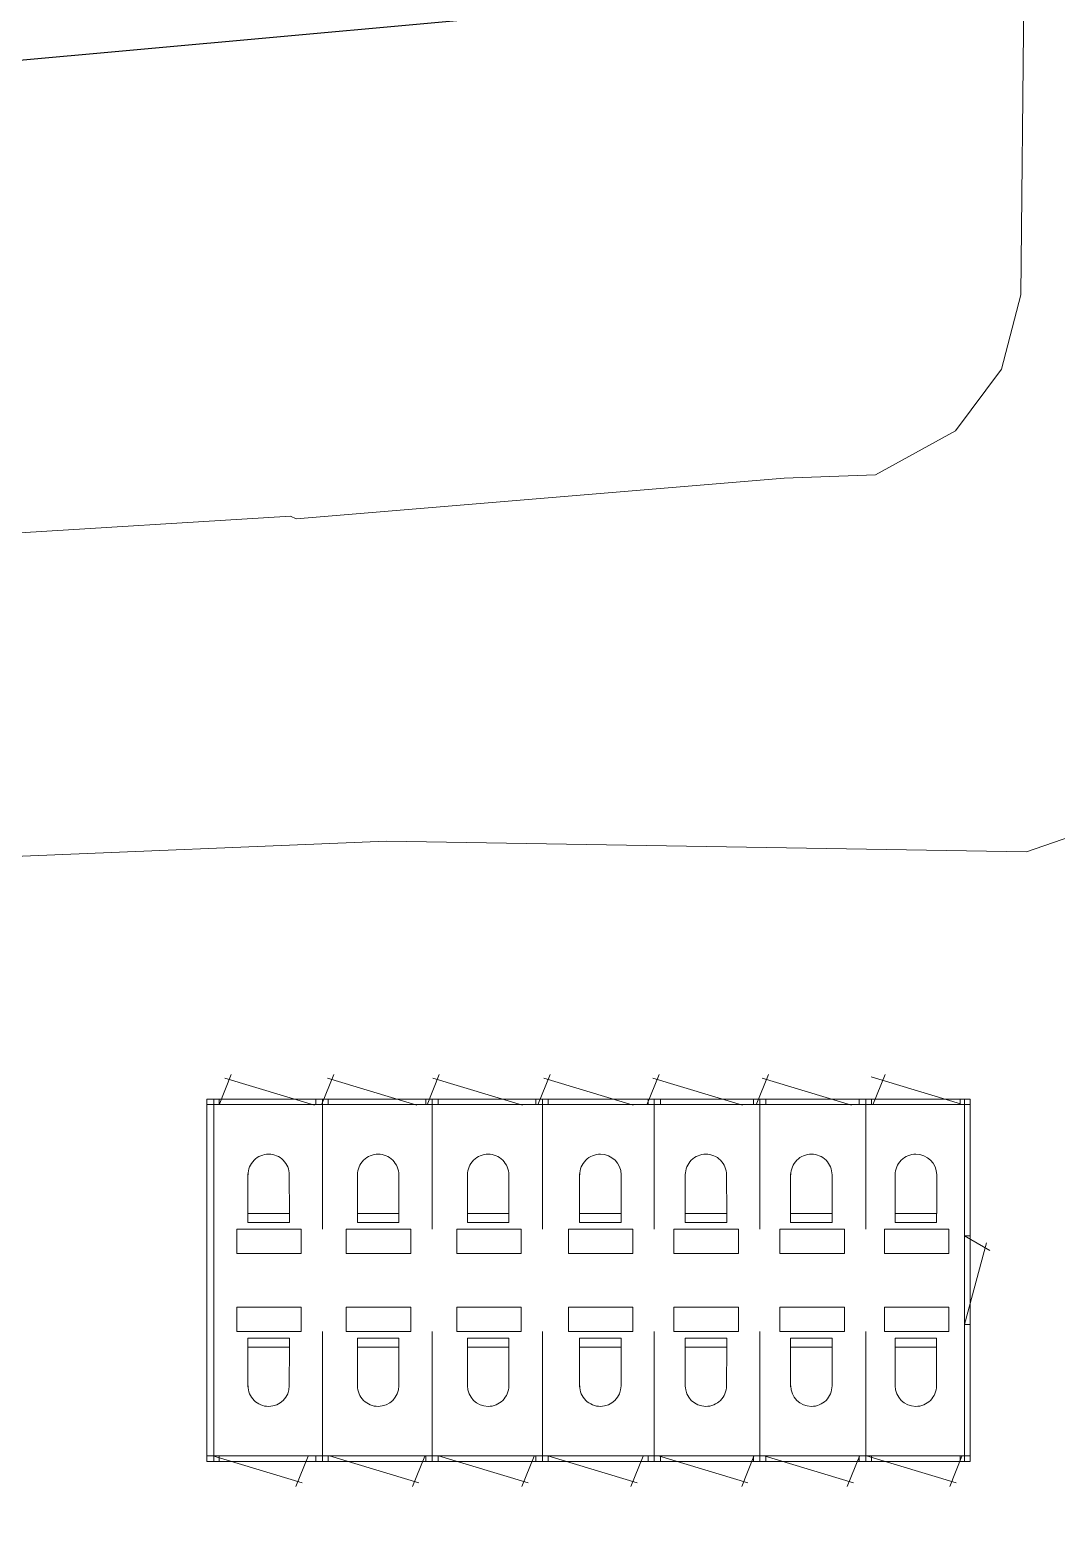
# Model space of a CAD drawing. Header units: millimetres. Extents: x 111563 to 112628, y 522776 to 523529.
# Drawn here: x 112162.75 to 112170.76, y 523242.06 to 523253.75 of the extents above; entities that cross this region are included whole.
import ezdxf

# ---------------------------------------------------------------- set-up
doc = ezdxf.new("R2010")
doc.units = ezdxf.units.MM
doc.linetypes.add('DASHED', pattern=[18, 12, -6])
for name, color, linetype, lineweight, true_color in [('FIELD A - talud basis', 253, 'Continuous', 0, 0xadadad), ('FIELD A - talud plateau', 253, 'Continuous', 0, 0xadadad), ('FIELD N-O-Q - hull', 18, 'Continuous', 0, 0x000000), ('Pipes - water', 5, 'DASHED', 25, 0x0000ff), ('V00 kant verhard', 253, 'Continuous', 0, 0xadadad)]:
    doc.layers.add(name, color=color, linetype=linetype, lineweight=lineweight, true_color=true_color)
doc.layers.add('toilet', color=18, linetype='Continuous', true_color=0x000000)

msp = doc.modelspace()

# ---------------------------------------------------------------- hatches: boundary and pattern name
at = {"layer": 'FIELD N-O-Q - hull'}
h = msp.add_hatch(dxfattribs=at)
h.set_pattern_fill('AR-B816', color=256, scale=1000, style=0)
h.paths.add_polyline_path([(112104.1131, 523428.83168), (112259.20185, 523474.28717), (112262.73937, 523319.31976), (112187.88576, 523319.44031), (112192.07783, 523173.24212), (112050.76029, 523122.41024), (111962.59473, 523365.03129), (112106.90715, 523415.11788)], flags=0)
at = {"layer": 'V00 kant verhard'}
h = msp.add_hatch(dxfattribs=at)
h.set_pattern_fill('AR-B816', color=256, scale=1000, style=0)
h.paths.add_polyline_path([(112627.903, 523527.23764), (112530.566, 523523.343), (112470.508, 523521.339), (112250.136, 523512.538), (112232.138, 523511.372), (112209.07328, 523507.80812), (112176.04435, 523497.34878), (112145.45738, 523486.9362), (112122.02906, 523478.47597), (112101.34175, 523473.3585), (112096.16551, 523474.12131), (112091.60479, 523475.87283), (112087.37467, 523477.0117), (112082.33108, 523477.49979), (112075.33512, 523476.52361), (112069.82603, 523473.93854), (112065.98458, 523469.41919), (112063.95088, 523464.22194), (112062.03015, 523460.26751), (112059.65749, 523458.2338), (112053.10443, 523454.95727), (112045.08258, 523450.5509), (112027.90905, 523442.75502), (111977.74425, 523423.88673), (111968.472, 523419.474), (111943.43, 523405.653), (111913.759, 523389.75), (111893.101, 523379.078), (111856.481, 523362.188), (111832.057, 523351.451), (111790.216, 523335.613), (111696.025, 523301.114), (111604.124, 523267.735), (111597.716, 523265.419), (111592.013, 523263.358), (111564.203, 523253.30553), (111564.203, 523247.16755), (111590.937, 523256.883), (111599.753, 523260.087), (111603.433, 523261.424), (111658.83, 523281.405), (111683.966, 523290.714), (111739.147, 523310.825), (111798.108, 523332.5), (111846.428, 523351.628), (111885.622, 523369.01), (111909.176, 523380.637), (111924.485, 523388.786), (111939.759, 523397.227), (111968.801, 523413.129), (111979.6449, 523418.82803), (111994.69434, 523424.38683), (112031.30108, 523438.35163), (112044.31681, 523441.87672), (112056.51906, 523444.58833), (112063.29809, 523445.67298), (112068.04341, 523445.67298), (112071.29734, 523443.91043), (112076.58498, 523442.0123), (112081.02294, 523439.58514), (112084.68445, 523434.41979), (112090.37287, 523423.6968), (112094.68823, 523414.86994), (112101.19079, 523416.84175), (112098.47918, 523426.55835), (112095.31473, 523437.86306), (112094.18489, 523441.0266), (112094.07191, 523443.73821), (112094.97578, 523445.88491), (112098.5511, 523451.47965), (112100.07368, 523456.16576), (112101.31598, 523458.78113), (112104.06211, 523461.33111), (112109.89617, 523464.04662), (112138.20538, 523476.54172), (112193.45716, 523496.84626), (112211.80659, 523502.14627), (112241.433, 523506.322), (112270.728, 523507.824), (112491.463, 523516.319), (112537.339, 523518.279), (112627.903, 523521.60036)], flags=0)
edge = h.paths.add_edge_path(flags=0)
edge.add_arc((112082.02378, 523459.1117), 13.84051, 0, 360)

# ---------------------------------------------------------------- linework, layer by layer
at = {"layer": 'FIELD A - talud basis'}
msp.add_lwpolyline([(112166.976, 523371.829), (112167.466, 523355.319), (112167.96, 523335.682), (112168.922, 523315.362), (112169.334, 523295.011), (112169.894, 523274.78), (112170.531, 523257.51), (112170.475, 523251.688), (112170.32468, 523251.10843), (112169.966, 523250.629), (112169.966, 523250.629), (112169.34224, 523250.2861), (112168.631, 523250.258), (112168.631, 523250.258), (112164.827, 523249.943), (112164.782, 523249.962), (112148.141, 523248.949), (112131.646, 523248.409), (112106.955, 523247.668), (112087.181, 523246.784), (112066.876, 523246.163), (112047.566, 523245.623)], dxfattribs=at)
at = {"layer": 'FIELD A - talud plateau'}
msp.add_lwpolyline([(112036.491, 523243.738), (112041.371, 523243.174), (112046.879, 523243.202), (112057.464, 523243.634), (112067.001, 523243.773), (112086.914, 523244.263), (112106.868, 523245.117), (112127.969, 523245.518), (112147.949, 523246.702), (112165.53, 523247.429), (112170.518, 523247.345), (112171.59709, 523247.72117), (112172.438, 523248.495), (112172.438, 523248.495), (112172.915, 523249.6004), (112172.887, 523250.804), (112172.887, 523250.804), (112172.972, 523257.486), (112173.326, 523275.049), (112172.465, 523295.098), (112172.422, 523315.051), (112171.278, 523334.768), (112170.74, 523354.659), (112170.017, 523373.894)], dxfattribs=at)
at = {"layer": 'Pipes - water'}
msp.add_line((112168, 523254), (112102, 523248), dxfattribs=at)
at = {"layer": 'toilet', "linetype": 'Continuous', "lineweight": 0}
for p, q in [((112164.22578, 523245.37425), (112164.32146, 523245.60941)), ((112164.96944, 523245.37206), (112164.27228, 523245.58202)), ((112165.02413, 523245.37425), (112165.11981, 523245.60941)), ((112165.76774, 523245.37206), (112165.07059, 523245.58202)), ((112165.84702, 523245.37425), (112165.9427, 523245.60941)), ((112166.59068, 523245.37206), (112165.89353, 523245.58202)), ((112166.71095, 523245.37425), (112166.80663, 523245.60941)), ((112167.45461, 523245.37206), (112166.75746, 523245.58202)), ((112167.56123, 523245.37425), (112167.65691, 523245.60941)), ((112168.30485, 523245.37206), (112167.60769, 523245.58202)), ((112168.41147, 523245.37425), (112168.50715, 523245.60941)), ((112169.15513, 523245.37206), (112168.45798, 523245.58202)), ((112170.00537, 523245.383), (112169.30821, 523245.59296)), ((112169.32191, 523245.37425), (112169.41759, 523245.60941)), ((112164.22796, 523245.41909), (112164.13171, 523245.41909)), ((112164.13171, 523245.41909), (112164.13171, 523245.37534)), ((112164.22796, 523245.41909), (112164.13171, 523245.41909)), ((112164.13171, 523245.41909), (112164.13171, 523245.37534)), ((112164.13171, 523245.37534), (112164.22796, 523245.37534)), ((112164.13171, 523245.37534), (112164.13171, 523245.37534)), ((112164.13171, 523245.37534), (112164.22796, 523245.37534)), ((112164.18426, 523245.41909), (112164.13176, 523245.41909)), ((112164.13176, 523245.41909), (112164.13176, 523242.59324)), ((112164.18426, 523245.41909), (112164.13176, 523245.41909)), ((112164.13176, 523245.41909), (112164.13176, 523242.59324)), ((112164.18426, 523242.59324), (112164.18426, 523245.41909)), ((112164.18426, 523242.59324), (112164.18426, 523245.41909)), ((112164.22796, 523245.37534), (112164.22796, 523245.41909)), ((112164.22796, 523245.37534), (112164.22796, 523245.41909)), ((112164.22796, 523245.41909), (112164.22796, 523245.41909)), ((112164.98038, 523245.41909), (112164.22801, 523245.41909)), ((112164.22801, 523245.41909), (112164.22801, 523245.37534)), ((112164.22801, 523245.37534), (112164.98038, 523245.37534)), ((112165.07663, 523245.41909), (112164.98038, 523245.41909)), ((112164.98038, 523245.41909), (112164.98038, 523245.37534)), ((112165.07663, 523245.41909), (112164.98038, 523245.41909)), ((112164.98038, 523245.41909), (112164.98038, 523245.37534)), ((112164.98038, 523245.37534), (112164.98038, 523245.41909)), ((112164.98038, 523245.41909), (112164.98038, 523245.41909)), ((112164.98038, 523245.37534), (112165.07663, 523245.37534)), ((112164.98038, 523245.37534), (112164.98038, 523245.37534)), ((112164.98038, 523245.37534), (112165.07663, 523245.37534)), ((112165.03288, 523245.41909), (112165.03288, 523244.40422)), ((112165.83774, 523245.41909), (112165.07658, 523245.41909)), ((112165.07658, 523245.41909), (112165.07658, 523245.37534)), ((112165.07658, 523245.37534), (112165.83774, 523245.37534)), ((112165.07663, 523245.37534), (112165.07663, 523245.41909)), ((112165.07663, 523245.37534), (112165.07663, 523245.41909)), ((112165.07663, 523245.41909), (112165.07663, 523245.41909)), ((112165.93395, 523245.41909), (112165.83774, 523245.41909)), ((112165.83774, 523245.41909), (112165.83774, 523245.37534)), ((112165.93395, 523245.41909), (112165.83774, 523245.41909)), ((112165.83774, 523245.41909), (112165.83774, 523245.37534)), ((112165.83774, 523245.37534), (112165.83774, 523245.41909)), ((112165.83774, 523245.41909), (112165.83774, 523245.41909)), ((112165.83774, 523245.37534), (112165.93395, 523245.37534)), ((112165.83774, 523245.37534), (112165.83774, 523245.37534)), ((112165.83774, 523245.37534), (112165.93395, 523245.37534)), ((112165.88587, 523245.4191), (112165.88587, 523244.40423)), ((112165.93395, 523245.37534), (112165.93395, 523245.41909)), ((112165.93395, 523245.37534), (112165.93395, 523245.41909)), ((112165.93395, 523245.41909), (112165.93395, 523245.41909)), ((112166.69511, 523245.41909), (112165.93395, 523245.41909)), ((112165.93395, 523245.41909), (112165.93395, 523245.37534)), ((112165.93395, 523245.37534), (112166.69511, 523245.37534)), ((112166.79136, 523245.41909), (112166.69511, 523245.41909)), ((112166.69511, 523245.41909), (112166.69511, 523245.37534)), ((112166.79136, 523245.41909), (112166.69511, 523245.41909)), ((112166.69511, 523245.41909), (112166.69511, 523245.37534)), ((112166.69511, 523245.37534), (112166.69511, 523245.41909)), ((112166.69511, 523245.41909), (112166.69511, 523245.41909)), ((112166.69511, 523245.37534), (112166.79136, 523245.37534)), ((112166.69511, 523245.37534), (112166.69511, 523245.37534)), ((112166.69511, 523245.37534), (112166.79136, 523245.37534)), ((112166.74762, 523245.41911), (112166.74762, 523244.40424)), ((112166.79136, 523245.37534), (112166.79136, 523245.41909)), ((112166.79136, 523245.37534), (112166.79136, 523245.41909)), ((112166.79136, 523245.41909), (112166.79136, 523245.41909)), ((112167.56998, 523245.41909), (112166.79136, 523245.41909)), ((112166.79136, 523245.41909), (112166.79136, 523245.37534)), ((112166.79136, 523245.37534), (112167.56998, 523245.37534)), ((112167.56998, 523245.37534), (112167.56998, 523245.41909)), ((112167.56998, 523245.41909), (112167.56998, 523245.41909)), ((112167.66623, 523245.41909), (112167.57003, 523245.41909)), ((112167.57003, 523245.41909), (112167.57003, 523245.37534)), ((112167.66623, 523245.41909), (112167.57003, 523245.41909)), ((112167.57003, 523245.41909), (112167.57003, 523245.37534)), ((112167.57003, 523245.37534), (112167.66623, 523245.37534)), ((112167.57003, 523245.37534), (112167.57003, 523245.37534)), ((112167.57003, 523245.37534), (112167.66623, 523245.37534)), ((112167.61811, 523245.41912), (112167.61811, 523244.40425)), ((112167.66623, 523245.37534), (112167.66623, 523245.41909)), ((112167.66623, 523245.37534), (112167.66623, 523245.41909)), ((112167.66623, 523245.41909), (112167.66623, 523245.41909)), ((112168.39235, 523245.41909), (112167.66623, 523245.41909)), ((112167.66623, 523245.41909), (112167.66623, 523245.37534)), ((112167.66623, 523245.37534), (112168.39235, 523245.37534)), ((112168.39235, 523245.37534), (112168.39235, 523245.41909)), ((112168.39235, 523245.41909), (112168.39235, 523245.41909)), ((112168.4886, 523245.41909), (112168.39239, 523245.41909)), ((112168.39239, 523245.41909), (112168.39239, 523245.37534)), ((112168.4886, 523245.41909), (112168.39239, 523245.41909)), ((112168.39239, 523245.41909), (112168.39239, 523245.37534)), ((112168.39239, 523245.37534), (112168.4886, 523245.37534)), ((112168.39239, 523245.37534), (112168.39239, 523245.37534)), ((112168.39239, 523245.37534), (112168.4886, 523245.37534)), ((112168.44048, 523245.41913), (112168.44048, 523244.40426)), ((112168.4886, 523245.37534), (112168.4886, 523245.41909)), ((112168.4886, 523245.37534), (112168.4886, 523245.41909)), ((112168.4886, 523245.41909), (112168.4886, 523245.41909)), ((112169.21472, 523245.41909), (112168.4886, 523245.41909)), ((112168.4886, 523245.41909), (112168.4886, 523245.37534)), ((112168.4886, 523245.37534), (112169.21472, 523245.37534)), ((112169.21472, 523245.37534), (112169.21472, 523245.41909)), ((112169.21472, 523245.41909), (112169.21472, 523245.41909)), ((112169.31097, 523245.41909), (112169.21476, 523245.41909)), ((112169.21476, 523245.41909), (112169.21476, 523245.37534)), ((112169.31097, 523245.41909), (112169.21476, 523245.41909)), ((112169.21476, 523245.41909), (112169.21476, 523245.37534)), ((112169.21476, 523245.37534), (112169.31097, 523245.37534)), ((112169.21476, 523245.37534), (112169.21476, 523245.37534)), ((112169.21476, 523245.37534), (112169.31097, 523245.37534)), ((112169.26722, 523245.41914), (112169.26722, 523244.40427)), ((112169.31097, 523245.37534), (112169.31097, 523245.41909)), ((112169.31097, 523245.37534), (112169.31097, 523245.41909)), ((112169.31097, 523245.41909), (112169.31097, 523245.41909)), ((112170.00213, 523245.41909), (112169.31101, 523245.41909)), ((112169.31101, 523245.41909), (112169.31101, 523245.37534)), ((112169.31101, 523245.37534), (112170.00213, 523245.37534)), ((112170.08084, 523245.41909), (112170.00209, 523245.41909)), ((112170.00209, 523245.41909), (112170.00209, 523245.37534)), ((112170.08084, 523245.41909), (112170.00209, 523245.41909)), ((112170.00209, 523245.41909), (112170.00209, 523245.37534)), ((112170.00209, 523245.37534), (112170.08084, 523245.37534)), ((112170.00209, 523245.37534), (112170.00209, 523245.37534)), ((112170.00209, 523245.37534), (112170.08084, 523245.37534)), ((112170.00213, 523245.37534), (112170.00213, 523245.41909)), ((112170.00213, 523245.41909), (112170.00213, 523245.41909)), ((112170.08084, 523245.41909), (112170.03709, 523245.41909)), ((112170.03709, 523245.41909), (112170.03709, 523244.35177)), ((112170.08084, 523245.41915), (112170.08084, 523244.40428)), ((112170.08084, 523244.35177), (112170.08084, 523245.41909)), ((112170.08084, 523245.37534), (112170.08084, 523245.41909)), ((112170.08084, 523245.37534), (112170.08084, 523245.41909)), ((112170.08084, 523245.41909), (112170.08084, 523245.41909)), ((112164.45109, 523244.83731), (112164.45109, 523244.52672)), ((112164.77374, 523244.82856), (112164.77475, 523244.52677)), ((112165.30409, 523244.83731), (112165.30409, 523244.52673)), ((112165.62678, 523244.82856), (112165.62779, 523244.52678)), ((112166.16145, 523244.83731), (112166.16145, 523244.52672)), ((112166.48415, 523244.82856), (112166.48511, 523244.52677)), ((112167.03632, 523244.83733), (112167.03632, 523244.52675)), ((112167.36038, 523244.82858), (112167.36003, 523244.52679)), ((112167.85869, 523244.83734), (112167.85869, 523244.52676)), ((112168.18139, 523244.82859), (112168.1824, 523244.5268)), ((112168.68106, 523244.83731), (112168.68106, 523244.52672)), ((112169.00376, 523244.82856), (112169.00476, 523244.52677)), ((112169.49468, 523244.83731), (112169.49468, 523244.52672)), ((112169.82009, 523244.82856), (112169.81974, 523244.52677)), ((112164.77475, 523244.52672), (112164.45109, 523244.52672)), ((112164.45109, 523244.52672), (112164.45109, 523244.45672)), ((112164.77475, 523244.45672), (112164.77475, 523244.52672)), ((112164.77475, 523244.52672), (112164.77475, 523244.52672)), ((112165.62775, 523244.52673), (112165.30404, 523244.52673)), ((112165.30404, 523244.52673), (112165.30404, 523244.45673)), ((112165.62775, 523244.45673), (112165.62775, 523244.52673)), ((112165.62775, 523244.52673), (112165.62775, 523244.52673)), ((112166.48511, 523244.52672), (112166.16145, 523244.52672)), ((112166.16145, 523244.52672), (112166.16145, 523244.45672)), ((112166.48511, 523244.45672), (112166.48511, 523244.52672)), ((112166.48511, 523244.52672), (112166.48511, 523244.52672)), ((112167.36003, 523244.52675), (112167.03632, 523244.52675)), ((112167.03632, 523244.52675), (112167.03632, 523244.45675)), ((112167.36003, 523244.45675), (112167.36003, 523244.52675)), ((112167.36003, 523244.52675), (112167.36003, 523244.52675)), ((112168.1824, 523244.52676), (112167.85869, 523244.52676)), ((112167.85869, 523244.52676), (112167.85869, 523244.45676)), ((112168.1824, 523244.45676), (112168.1824, 523244.52676)), ((112168.1824, 523244.52676), (112168.1824, 523244.52676)), ((112169.00476, 523244.52672), (112168.68106, 523244.52672)), ((112168.68106, 523244.52672), (112168.68106, 523244.45672)), ((112169.00476, 523244.45672), (112169.00476, 523244.52672)), ((112169.00476, 523244.52672), (112169.00476, 523244.52672)), ((112169.81838, 523244.52672), (112169.49468, 523244.52672)), ((112169.49468, 523244.52672), (112169.49468, 523244.45672)), ((112169.81838, 523244.45672), (112169.81838, 523244.52672)), ((112169.81838, 523244.52672), (112169.81838, 523244.52672)), ((112164.86667, 523244.40418), (112164.36363, 523244.40418)), ((112164.36363, 523244.40418), (112164.36363, 523244.21614)), ((112164.45109, 523244.45672), (112164.77475, 523244.45672)), ((112164.86667, 523244.21614), (112164.86667, 523244.40418)), ((112164.86667, 523244.40418), (112164.86667, 523244.40418)), ((112165.71962, 523244.40419), (112165.21658, 523244.40419)), ((112165.21658, 523244.40419), (112165.21658, 523244.21615)), ((112165.30404, 523244.45673), (112165.62775, 523244.45673)), ((112165.71962, 523244.21615), (112165.71962, 523244.40419)), ((112165.71962, 523244.40419), (112165.71962, 523244.40419)), ((112166.58141, 523244.4042), (112166.07837, 523244.4042)), ((112166.07837, 523244.4042), (112166.07837, 523244.21616)), ((112166.16145, 523244.45672), (112166.48511, 523244.45672)), ((112166.58141, 523244.21616), (112166.58141, 523244.4042)), ((112166.58141, 523244.4042), (112166.58141, 523244.4042)), ((112167.45186, 523244.40421), (112166.94882, 523244.40421)), ((112166.94882, 523244.40421), (112166.94882, 523244.21617)), ((112167.03632, 523244.45675), (112167.36003, 523244.45675)), ((112167.45186, 523244.21617), (112167.45186, 523244.40421)), ((112167.45186, 523244.40421), (112167.45186, 523244.40421)), ((112168.27427, 523244.40422), (112167.77124, 523244.40422)), ((112167.77124, 523244.40422), (112167.77124, 523244.21618)), ((112167.85869, 523244.45676), (112168.1824, 523244.45676)), ((112168.27427, 523244.21618), (112168.27427, 523244.40422)), ((112168.27427, 523244.40422), (112168.27427, 523244.40422)), ((112169.10102, 523244.40422), (112168.59798, 523244.40422)), ((112168.59798, 523244.40422), (112168.59798, 523244.21619)), ((112168.68106, 523244.45672), (112169.00476, 523244.45672)), ((112169.10102, 523244.21619), (112169.10102, 523244.40422)), ((112169.10102, 523244.40422), (112169.10102, 523244.40422)), ((112169.91463, 523244.40423), (112169.4116, 523244.40423)), ((112169.4116, 523244.40423), (112169.4116, 523244.2162)), ((112169.49468, 523244.45672), (112169.81838, 523244.45672)), ((112169.91463, 523244.2162), (112169.91463, 523244.40423)), ((112169.91463, 523244.40423), (112169.91463, 523244.40423)), ((112170.03709, 523244.35177), (112170.08084, 523244.35177)), ((112170.03709, 523244.35177), (112170.03709, 523244.35177)), ((112170.08084, 523244.35172), (112170.03709, 523244.35172)), ((112170.03709, 523244.35172), (112170.03709, 523243.66061)), ((112170.03713, 523244.35172), (112170.2323, 523244.23964)), ((112170.03713, 523243.66061), (112170.20771, 523244.29708)), ((112170.08084, 523243.66061), (112170.08084, 523244.35172)), ((112170.08084, 523244.35172), (112170.08084, 523244.35172)), ((112164.36363, 523244.21614), (112164.86667, 523244.21614)), ((112165.21658, 523244.21615), (112165.71962, 523244.21615)), ((112166.07837, 523244.21616), (112166.58141, 523244.21616)), ((112166.94882, 523244.21617), (112167.45186, 523244.21617)), ((112167.77124, 523244.21618), (112168.27427, 523244.21618)), ((112168.59798, 523244.21619), (112169.10102, 523244.21619)), ((112169.4116, 523244.2162), (112169.91463, 523244.2162)), ((112164.36363, 523243.60811), (112164.36363, 523243.79619)), ((112164.36363, 523243.79619), (112164.86667, 523243.79619)), ((112164.86667, 523243.79619), (112164.86667, 523243.60811)), ((112165.21658, 523243.60811), (112165.21658, 523243.79619)), ((112165.21658, 523243.79619), (112165.71962, 523243.79619)), ((112165.71962, 523243.79619), (112165.71962, 523243.60811)), ((112166.07837, 523243.60811), (112166.07837, 523243.79619)), ((112166.07837, 523243.79619), (112166.58141, 523243.79619)), ((112166.58141, 523243.79619), (112166.58141, 523243.60811)), ((112166.94882, 523243.60811), (112166.94882, 523243.79619)), ((112166.94882, 523243.79619), (112167.45186, 523243.79619)), ((112167.45186, 523243.79619), (112167.45186, 523243.60811)), ((112167.77124, 523243.60811), (112167.77124, 523243.79619)), ((112167.77124, 523243.79619), (112168.27427, 523243.79619)), ((112168.27427, 523243.79619), (112168.27427, 523243.60811)), ((112168.59798, 523243.60811), (112168.59798, 523243.79619)), ((112168.59798, 523243.79619), (112169.10102, 523243.79619)), ((112169.10102, 523243.79619), (112169.10102, 523243.60811)), ((112169.4116, 523243.60811), (112169.4116, 523243.79619)), ((112169.4116, 523243.79619), (112169.91464, 523243.79619)), ((112169.91464, 523243.79619), (112169.91464, 523243.60811)), ((112164.86667, 523243.60811), (112164.36363, 523243.60811)), ((112164.86667, 523243.60811), (112164.86667, 523243.60811)), ((112165.03288, 523242.59324), (112165.03288, 523243.60811)), ((112165.71962, 523243.60811), (112165.21658, 523243.60811)), ((112165.71962, 523243.60811), (112165.71962, 523243.60811)), ((112165.88587, 523242.59324), (112165.88587, 523243.60811)), ((112166.58141, 523243.60811), (112166.07837, 523243.60811)), ((112166.58141, 523243.60811), (112166.58141, 523243.60811)), ((112166.74762, 523242.59324), (112166.74762, 523243.60811)), ((112167.45186, 523243.60811), (112166.94882, 523243.60811)), ((112167.45186, 523243.60811), (112167.45186, 523243.60811)), ((112167.61811, 523242.59324), (112167.61811, 523243.60811)), ((112168.27427, 523243.60811), (112167.77124, 523243.60811)), ((112168.27427, 523243.60811), (112168.27427, 523243.60811)), ((112168.44048, 523242.59324), (112168.44048, 523243.60811)), ((112169.10102, 523243.60811), (112168.59798, 523243.60811)), ((112169.10102, 523243.60811), (112169.10102, 523243.60811)), ((112169.26722, 523242.59324), (112169.26722, 523243.60811)), ((112169.91464, 523243.60811), (112169.4116, 523243.60811)), ((112169.91464, 523243.60811), (112169.91464, 523243.60811)), ((112170.03709, 523243.66061), (112170.08084, 523243.66061)), ((112170.08084, 523243.66056), (112170.03709, 523243.66056)), ((112170.03709, 523243.66056), (112170.03709, 523242.59324)), ((112170.08084, 523242.59324), (112170.08084, 523243.66056)), ((112170.08084, 523242.59324), (112170.08084, 523243.60811)), ((112164.45109, 523243.48561), (112164.45109, 523243.55561)), ((112164.45109, 523243.55561), (112164.77475, 523243.55561)), ((112164.45109, 523243.17507), (112164.45109, 523243.48565)), ((112164.77475, 523243.48561), (112164.45109, 523243.48561)), ((112164.77374, 523243.18377), (112164.77475, 523243.48561)), ((112164.77475, 523243.55561), (112164.77475, 523243.48561)), ((112164.77475, 523243.48561), (112164.77475, 523243.48561)), ((112165.30404, 523243.48561), (112165.30404, 523243.55561)), ((112165.30404, 523243.55561), (112165.62775, 523243.55561)), ((112165.62775, 523243.48561), (112165.30404, 523243.48561)), ((112165.30409, 523243.17507), (112165.30409, 523243.48565)), ((112165.62678, 523243.18377), (112165.62779, 523243.48561)), ((112165.62775, 523243.55561), (112165.62775, 523243.48561)), ((112165.62775, 523243.48561), (112165.62775, 523243.48561)), ((112166.16145, 523243.48561), (112166.16145, 523243.55561)), ((112166.16145, 523243.55561), (112166.48511, 523243.55561)), ((112166.16145, 523243.17507), (112166.16145, 523243.48565)), ((112166.48511, 523243.48561), (112166.16145, 523243.48561)), ((112166.48415, 523243.18377), (112166.48511, 523243.48561)), ((112166.48511, 523243.55561), (112166.48511, 523243.48561)), ((112166.48511, 523243.48561), (112166.48511, 523243.48561)), ((112167.03632, 523243.48561), (112167.03632, 523243.55561)), ((112167.03632, 523243.55561), (112167.36003, 523243.55561)), ((112167.03632, 523243.17507), (112167.03632, 523243.48565)), ((112167.36003, 523243.48561), (112167.03632, 523243.48561)), ((112167.35902, 523243.18377), (112167.36003, 523243.48561)), ((112167.36003, 523243.55561), (112167.36003, 523243.48561)), ((112167.36003, 523243.48561), (112167.36003, 523243.48561)), ((112167.85869, 523243.48561), (112167.85869, 523243.55561)), ((112167.85869, 523243.55561), (112168.1824, 523243.55561)), ((112167.85869, 523243.17507), (112167.85869, 523243.48565)), ((112168.1824, 523243.48561), (112167.85869, 523243.48561)), ((112168.18139, 523243.18377), (112168.1824, 523243.48561)), ((112168.1824, 523243.55561), (112168.1824, 523243.48561)), ((112168.1824, 523243.48561), (112168.1824, 523243.48561)), ((112168.68106, 523243.48561), (112168.68106, 523243.55561)), ((112168.68106, 523243.55561), (112169.00476, 523243.55561)), ((112168.68106, 523243.17508), (112168.68106, 523243.48566)), ((112169.00476, 523243.48561), (112168.68106, 523243.48561)), ((112169.00376, 523243.18378), (112169.00476, 523243.48561)), ((112169.00476, 523243.55561), (112169.00476, 523243.48561)), ((112169.00476, 523243.48561), (112169.00476, 523243.48561)), ((112169.49468, 523243.48562), (112169.49468, 523243.55562)), ((112169.49468, 523243.55562), (112169.81838, 523243.55562)), ((112169.49468, 523243.17509), (112169.49468, 523243.48567)), ((112169.81838, 523243.48562), (112169.49468, 523243.48562)), ((112169.81738, 523243.18379), (112169.81838, 523243.48562)), ((112169.81838, 523243.55562), (112169.81838, 523243.48562)), ((112169.81838, 523243.48562), (112169.81838, 523243.48562)), ((112164.13171, 523242.59324), (112164.13171, 523242.63699)), ((112164.13171, 523242.63699), (112164.22796, 523242.63699)), ((112164.22796, 523242.63698), (112164.13171, 523242.63698)), ((112164.13171, 523242.63698), (112164.13171, 523242.59324)), ((112164.1766, 523242.63699), (112164.87376, 523242.42703)), ((112164.22796, 523242.63699), (112164.22796, 523242.59324)), ((112164.22796, 523242.59324), (112164.22796, 523242.63698)), ((112164.22801, 523242.59324), (112164.22801, 523242.63699)), ((112164.22801, 523242.63699), (112164.98038, 523242.63699)), ((112164.92022, 523242.63484), (112164.82454, 523242.39973)), ((112164.98038, 523242.59324), (112164.98038, 523242.63699)), ((112164.98038, 523242.63699), (112165.07663, 523242.63699)), ((112164.98038, 523242.63699), (112164.98038, 523242.59324)), ((112165.07663, 523242.63698), (112164.98038, 523242.63698)), ((112164.98038, 523242.63698), (112164.98038, 523242.59324)), ((112165.07658, 523242.59324), (112165.07658, 523242.63699)), ((112165.07658, 523242.63699), (112165.83774, 523242.63699)), ((112165.07663, 523242.63699), (112165.07663, 523242.59324)), ((112165.07663, 523242.59324), (112165.07663, 523242.63698)), ((112165.08699, 523242.63699), (112165.78415, 523242.42703)), ((112165.83061, 523242.63484), (112165.73493, 523242.39973)), ((112165.83774, 523242.59324), (112165.83774, 523242.63699)), ((112165.83774, 523242.63699), (112165.93395, 523242.63699)), ((112165.83774, 523242.63699), (112165.83774, 523242.59324)), ((112165.93395, 523242.63698), (112165.83774, 523242.63698)), ((112165.83774, 523242.63698), (112165.83774, 523242.59324)), ((112165.93395, 523242.63699), (112165.93395, 523242.59324)), ((112165.93395, 523242.59324), (112165.93395, 523242.63699)), ((112165.93395, 523242.63699), (112166.69511, 523242.63699)), ((112165.93395, 523242.59324), (112165.93395, 523242.63698)), ((112165.93723, 523242.63699), (112166.63439, 523242.42703)), ((112166.68089, 523242.63484), (112166.58521, 523242.39973)), ((112166.69511, 523242.59324), (112166.69511, 523242.63699)), ((112166.69511, 523242.63699), (112166.79136, 523242.63699)), ((112166.69511, 523242.63699), (112166.69511, 523242.59324)), ((112166.79136, 523242.63698), (112166.69511, 523242.63698)), ((112166.69511, 523242.63698), (112166.69511, 523242.59324)), ((112166.78751, 523242.63699), (112167.48467, 523242.42703)), ((112166.79136, 523242.63699), (112166.79136, 523242.59324)), ((112166.79136, 523242.59324), (112166.79136, 523242.63699)), ((112166.79136, 523242.63699), (112167.56998, 523242.63699)), ((112166.79136, 523242.59324), (112166.79136, 523242.63698)), ((112167.53113, 523242.63484), (112167.43545, 523242.39973)), ((112167.56998, 523242.63699), (112167.56998, 523242.59324)), ((112167.57003, 523242.59324), (112167.57003, 523242.63699)), ((112167.57003, 523242.63699), (112167.66623, 523242.63699)), ((112167.66623, 523242.63698), (112167.57003, 523242.63698)), ((112167.57003, 523242.63698), (112167.57003, 523242.59324)), ((112167.65144, 523242.63699), (112168.3486, 523242.42703)), ((112167.66623, 523242.63699), (112167.66623, 523242.59324)), ((112167.66623, 523242.59324), (112167.66623, 523242.63699)), ((112167.66623, 523242.63699), (112168.39235, 523242.63699)), ((112167.66623, 523242.59324), (112167.66623, 523242.63698)), ((112168.39506, 523242.63484), (112168.29938, 523242.39973)), ((112168.39235, 523242.63699), (112168.39235, 523242.59324)), ((112168.39239, 523242.59324), (112168.39239, 523242.63699)), ((112168.39239, 523242.63699), (112168.4886, 523242.63699)), ((112168.4886, 523242.63698), (112168.39239, 523242.63698)), ((112168.39239, 523242.63698), (112168.39239, 523242.59324)), ((112168.47438, 523242.63699), (112169.17154, 523242.42703)), ((112168.4886, 523242.63699), (112168.4886, 523242.59324)), ((112168.4886, 523242.59324), (112168.4886, 523242.63699)), ((112168.4886, 523242.63699), (112169.21472, 523242.63699)), ((112168.4886, 523242.59324), (112168.4886, 523242.63698)), ((112169.218, 523242.63484), (112169.12232, 523242.39973)), ((112169.21472, 523242.63699), (112169.21472, 523242.59324)), ((112169.21476, 523242.59324), (112169.21476, 523242.63699)), ((112169.21476, 523242.63699), (112169.31097, 523242.63699)), ((112169.31097, 523242.63698), (112169.21476, 523242.63698)), ((112169.21476, 523242.63698), (112169.21476, 523242.59324)), ((112169.27269, 523242.63699), (112169.96984, 523242.42703)), ((112169.31097, 523242.63699), (112169.31097, 523242.59324)), ((112169.31097, 523242.59324), (112169.31097, 523242.63698)), ((112169.31101, 523242.59324), (112169.31101, 523242.63699)), ((112169.31101, 523242.63699), (112170.00213, 523242.63699)), ((112170.01631, 523242.63484), (112169.92063, 523242.39973)), ((112170.00209, 523242.59324), (112170.00209, 523242.63699)), ((112170.00209, 523242.63699), (112170.08084, 523242.63699)), ((112170.08084, 523242.63698), (112170.00209, 523242.63698)), ((112170.00209, 523242.63698), (112170.00209, 523242.59324)), ((112170.00213, 523242.63699), (112170.00213, 523242.59324)), ((112170.08084, 523242.63699), (112170.08084, 523242.59324)), ((112170.08084, 523242.59324), (112170.08084, 523242.63698)), ((112164.13171, 523242.59324), (112164.22796, 523242.59324)), ((112164.13171, 523242.59324), (112164.13171, 523242.59324)), ((112164.22796, 523242.59324), (112164.13171, 523242.59324)), ((112164.13176, 523242.59324), (112164.18426, 523242.59324)), ((112164.13176, 523242.59324), (112164.13176, 523242.59324)), ((112164.13176, 523242.59324), (112164.18426, 523242.59324)), ((112164.13176, 523242.59324), (112164.13176, 523242.59324)), ((112164.22796, 523242.59324), (112164.22796, 523242.59324)), ((112164.98038, 523242.59324), (112164.22801, 523242.59324)), ((112164.98038, 523242.59324), (112165.07663, 523242.59324)), ((112164.98038, 523242.59324), (112164.98038, 523242.59324)), ((112165.07663, 523242.59324), (112164.98038, 523242.59324)), ((112164.98038, 523242.59324), (112164.98038, 523242.59324)), ((112165.83774, 523242.59324), (112165.07658, 523242.59324)), ((112165.07663, 523242.59324), (112165.07663, 523242.59324)), ((112165.83774, 523242.59324), (112165.93395, 523242.59324)), ((112165.83774, 523242.59324), (112165.83774, 523242.59324)), ((112165.93395, 523242.59324), (112165.83774, 523242.59324)), ((112165.83774, 523242.59324), (112165.83774, 523242.59324)), ((112165.93395, 523242.59324), (112165.93395, 523242.59324)), ((112166.69511, 523242.59324), (112165.93395, 523242.59324)), ((112166.69511, 523242.59324), (112166.79136, 523242.59324)), ((112166.69511, 523242.59324), (112166.69511, 523242.59324)), ((112166.79136, 523242.59324), (112166.69511, 523242.59324)), ((112166.69511, 523242.59324), (112166.69511, 523242.59324)), ((112166.79136, 523242.59324), (112166.79136, 523242.59324)), ((112167.56998, 523242.59324), (112166.79136, 523242.59324)), ((112167.56998, 523242.59324), (112167.56998, 523242.59324)), ((112167.57003, 523242.59324), (112167.66623, 523242.59324)), ((112167.57003, 523242.59324), (112167.57003, 523242.59324)), ((112167.66623, 523242.59324), (112167.57003, 523242.59324)), ((112167.66623, 523242.59324), (112167.66623, 523242.59324)), ((112168.39235, 523242.59324), (112167.66623, 523242.59324)), ((112168.39235, 523242.59324), (112168.39235, 523242.59324)), ((112168.39239, 523242.59324), (112168.4886, 523242.59324)), ((112168.39239, 523242.59324), (112168.39239, 523242.59324)), ((112168.4886, 523242.59324), (112168.39239, 523242.59324)), ((112168.4886, 523242.59324), (112168.4886, 523242.59324)), ((112169.21472, 523242.59324), (112168.4886, 523242.59324)), ((112169.21472, 523242.59324), (112169.21472, 523242.59324)), ((112169.21476, 523242.59324), (112169.31097, 523242.59324)), ((112169.21476, 523242.59324), (112169.21476, 523242.59324)), ((112169.31097, 523242.59324), (112169.21476, 523242.59324)), ((112169.31097, 523242.59324), (112169.31097, 523242.59324)), ((112170.00213, 523242.59324), (112169.31101, 523242.59324)), ((112170.00209, 523242.59324), (112170.08084, 523242.59324)), ((112170.00209, 523242.59324), (112170.00209, 523242.59324)), ((112170.08084, 523242.59324), (112170.00209, 523242.59324)), ((112170.00213, 523242.59324), (112170.00213, 523242.59324)), ((112170.03709, 523242.59324), (112170.08084, 523242.59324)), ((112170.03709, 523242.59324), (112170.03709, 523242.59324)), ((112170.08084, 523242.59324), (112170.08084, 523242.59324))]:
    msp.add_line(p, q, dxfattribs=at)
for centre, radius, start, end in [((112164.61287, 523244.82856), 0.16082, 89.981731, 180.002685), ((112164.61294, 523244.82857), 0.16081, 359.993988, 90.006012), ((112165.46591, 523244.82857), 0.16082, 89.981731, 180.002685), ((112165.46598, 523244.82858), 0.16081, 359.993988, 90.006012), ((112166.32326, 523244.82857), 0.16081, 89.993988, 180.006012), ((112166.32333, 523244.82856), 0.16082, 359.997315, 90.018269), ((112167.19815, 523244.82859), 0.16082, 89.981731, 180.002685), ((112167.19754, 523244.82656), 0.16285, 0.712809, 89.76834), ((112168.02051, 523244.82861), 0.16081, 89.993908, 180.006092), ((112168.02057, 523244.8286), 0.16082, 359.997315, 90.018269), ((112168.84287, 523244.82857), 0.16081, 89.993988, 180.006012), ((112168.84294, 523244.82856), 0.16082, 359.997315, 90.018269), ((112169.65649, 523244.82857), 0.16081, 89.993908, 180.006092), ((112169.6552, 523244.82444), 0.16494, 1.428897, 89.54456), ((112164.6129, 523243.18379), 0.16085, 180.007292, 270.008292), ((112164.61291, 523243.18379), 0.16084, 270.003966, 359.996034), ((112165.46594, 523243.18379), 0.16085, 180.007292, 270.008292), ((112165.46595, 523243.18379), 0.16084, 270.003966, 359.996034), ((112166.32329, 523243.18379), 0.16084, 180.003966, 269.996034), ((112166.32331, 523243.18379), 0.16085, 269.991708, 359.992708), ((112167.19817, 523243.18379), 0.16085, 180.007292, 270.008292), ((112167.19819, 523243.18379), 0.16084, 270.003966, 359.996034), ((112168.02054, 523243.18379), 0.16084, 180.003886, 269.996114), ((112168.02055, 523243.18379), 0.16085, 269.991708, 359.992708), ((112168.8429, 523243.18379), 0.16084, 180.003966, 269.996034), ((112168.84291, 523243.1838), 0.16085, 269.991708, 359.992708), ((112169.65652, 523243.1838), 0.16084, 180.003886, 269.996114), ((112169.65653, 523243.18381), 0.16085, 269.991708, 359.992708)]:
    msp.add_arc(centre, radius, start, end, dxfattribs=at)

doc.saveas('drawing.dxf')
